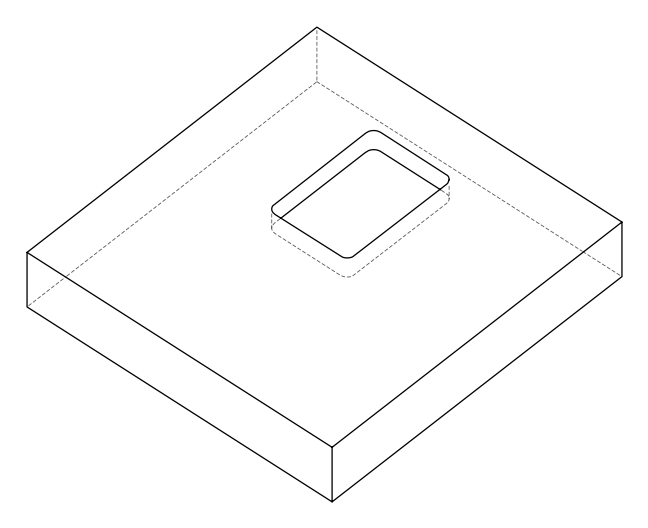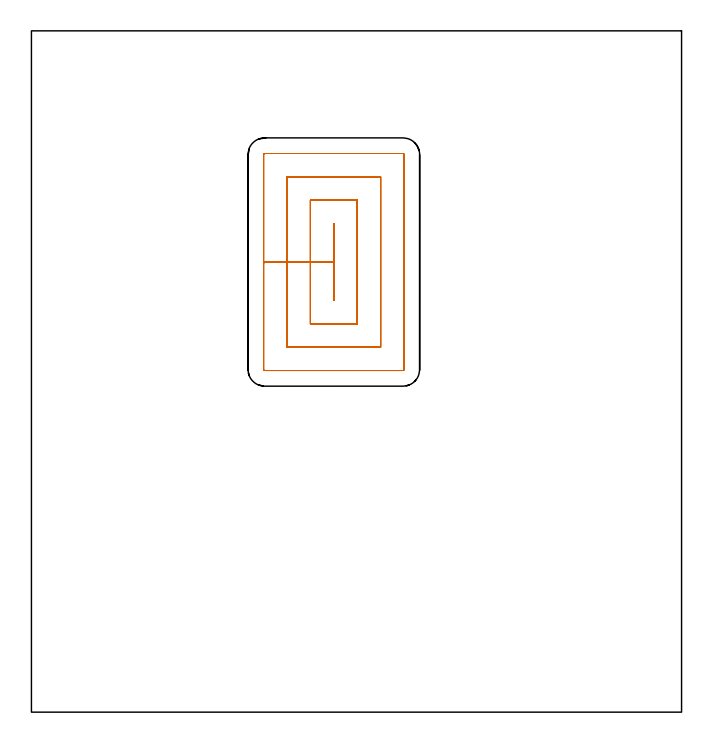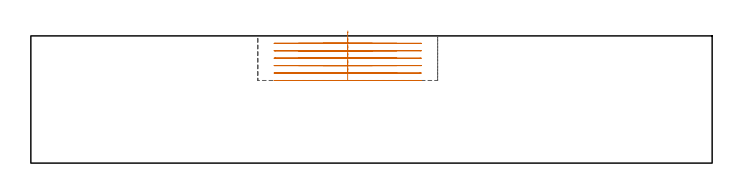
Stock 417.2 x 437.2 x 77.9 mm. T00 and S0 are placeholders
(PLAN: 1 operations, 0 tool changes, 14.6 min)
(1 MILL_RECTANGULAR_POCKET | POCKET_RECTANGULAR_STRAIGHT | UGT0201_136 | Follow Part, ap 5, ae 75% | 14.65 min | 476231 mm3)
(TOOL UGT0201_136 | Carbide End Mill 20.0 | D20 FL30 Z4)
(OP 1 MILL_RECTANGULAR_POCKET)
G17 G21 G94 G90
T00 M6
G54
G17 G0 G90 X194.1 Y310.073 S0 M3
G43 Z87.9 H0
Z80.9
G94 G1 Y313.5 Z79.982 F250.
X194. Z79.955
Y288.85 Z73.35
Y264.2 F500.
X194.1
Y313.5
X194.
Y288.85
X179.
Y249.2
X209.1
Y328.5
X179.
Y288.85
X164.
Y234.2
X224.1
Y343.5
X164.
Y288.85
X149.
Y219.9
G3 X149.7 Y219.2 R0.7
G1 X238.4
G3 X239.1 Y219.9 R0.7
G1 Y357.8
G3 X238.4 Y358.5 R0.7
G1 X149.7
G3 X149. Y357.8 R0.7
G1 Y288.85
Y287.85
G0 X194.1 Y310.073 Z76.35
G1 Y313.5 Z75.432 F250.
X194. Z75.405
Y288.85 Z68.8
Y264.2 F500.
X194.1
Y313.5
X194.
Y288.85
X179.
Y249.2
X209.1
Y328.5
X179.
Y288.85
X164.
Y234.2
X224.1
Y343.5
X164.
Y288.85
X149.
Y219.9
G3 X149.7 Y219.2 R0.7
G1 X238.4
G3 X239.1 Y219.9 R0.7
G1 Y357.8
G3 X238.4 Y358.5 R0.7
G1 X149.7
G3 X149. Y357.8 R0.7
G1 Y288.85
Y287.85
G0 X194.1 Y310.073 Z71.8
G1 Y313.5 Z70.882 F250.
X194. Z70.855
Y288.85 Z64.25
Y264.2 F500.
X194.1
Y313.5
X194.
Y288.85
X179.
Y249.2
X209.1
Y328.5
X179.
Y288.85
X164.
Y234.2
X224.1
Y343.5
X164.
Y288.85
X149.
Y219.9
G3 X149.7 Y219.2 R0.7
G1 X238.4
G3 X239.1 Y219.9 R0.7
G1 Y357.8
G3 X238.4 Y358.5 R0.7
G1 X149.7
G3 X149. Y357.8 R0.7
G1 Y288.85
Y287.85
G0 X194.1 Y310.073 Z67.25
G1 Y313.5 Z66.332 F250.
X194. Z66.305
Y288.85 Z59.7
Y264.2 F500.
X194.1
Y313.5
X194.
Y288.85
X179.
Y249.2
X209.1
Y328.5
X179.
Y288.85
X164.
Y234.2
X224.1
Y343.5
X164.
Y288.85
X149.
Y219.9
G3 X149.7 Y219.2 R0.7
G1 X238.4
G3 X239.1 Y219.9 R0.7
G1 Y357.8
G3 X238.4 Y358.5 R0.7
G1 X149.7
G3 X149. Y357.8 R0.7
G1 Y288.85
Y287.85
G0 X194.1 Y310.073 Z62.7
G1 Y313.5 Z61.782 F250.
X194. Z61.755
Y288.85 Z55.15
Y264.2 F500.
X194.1
Y313.5
X194.
Y288.85
X179.
Y249.2
X209.1
Y328.5
X179.
Y288.85
X164.
Y234.2
X224.1
Y343.5
X164.
Y288.85
X149.
Y219.9
G3 X149.7 Y219.2 R0.7
G1 X238.4
G3 X239.1 Y219.9 R0.7
G1 Y357.8
G3 X238.4 Y358.5 R0.7
G1 X149.7
G3 X149. Y357.8 R0.7
G1 Y288.85
Y287.85
G0 X194.1 Y310.073 Z58.15
G1 Y313.5 Z57.232 F250.
X194. Z57.205
Y288.85 Z50.6
Y264.2 F500.
X194.1
Y313.5
X194.
Y288.85
X179.
Y249.2
X209.1
Y328.5
X179.
Y288.85
X164.
Y234.2
X224.1
Y343.5
X164.
Y288.85
X149.
Y219.9
G3 X149.7 Y219.2 R0.7
G1 X238.4
G3 X239.1 Y219.9 R0.7
G1 Y357.8
G3 X238.4 Y358.5 R0.7
G1 X149.7
G3 X149. Y357.8 R0.7
G1 Y288.85
Y287.85
G0 Z87.9
M5
M2
